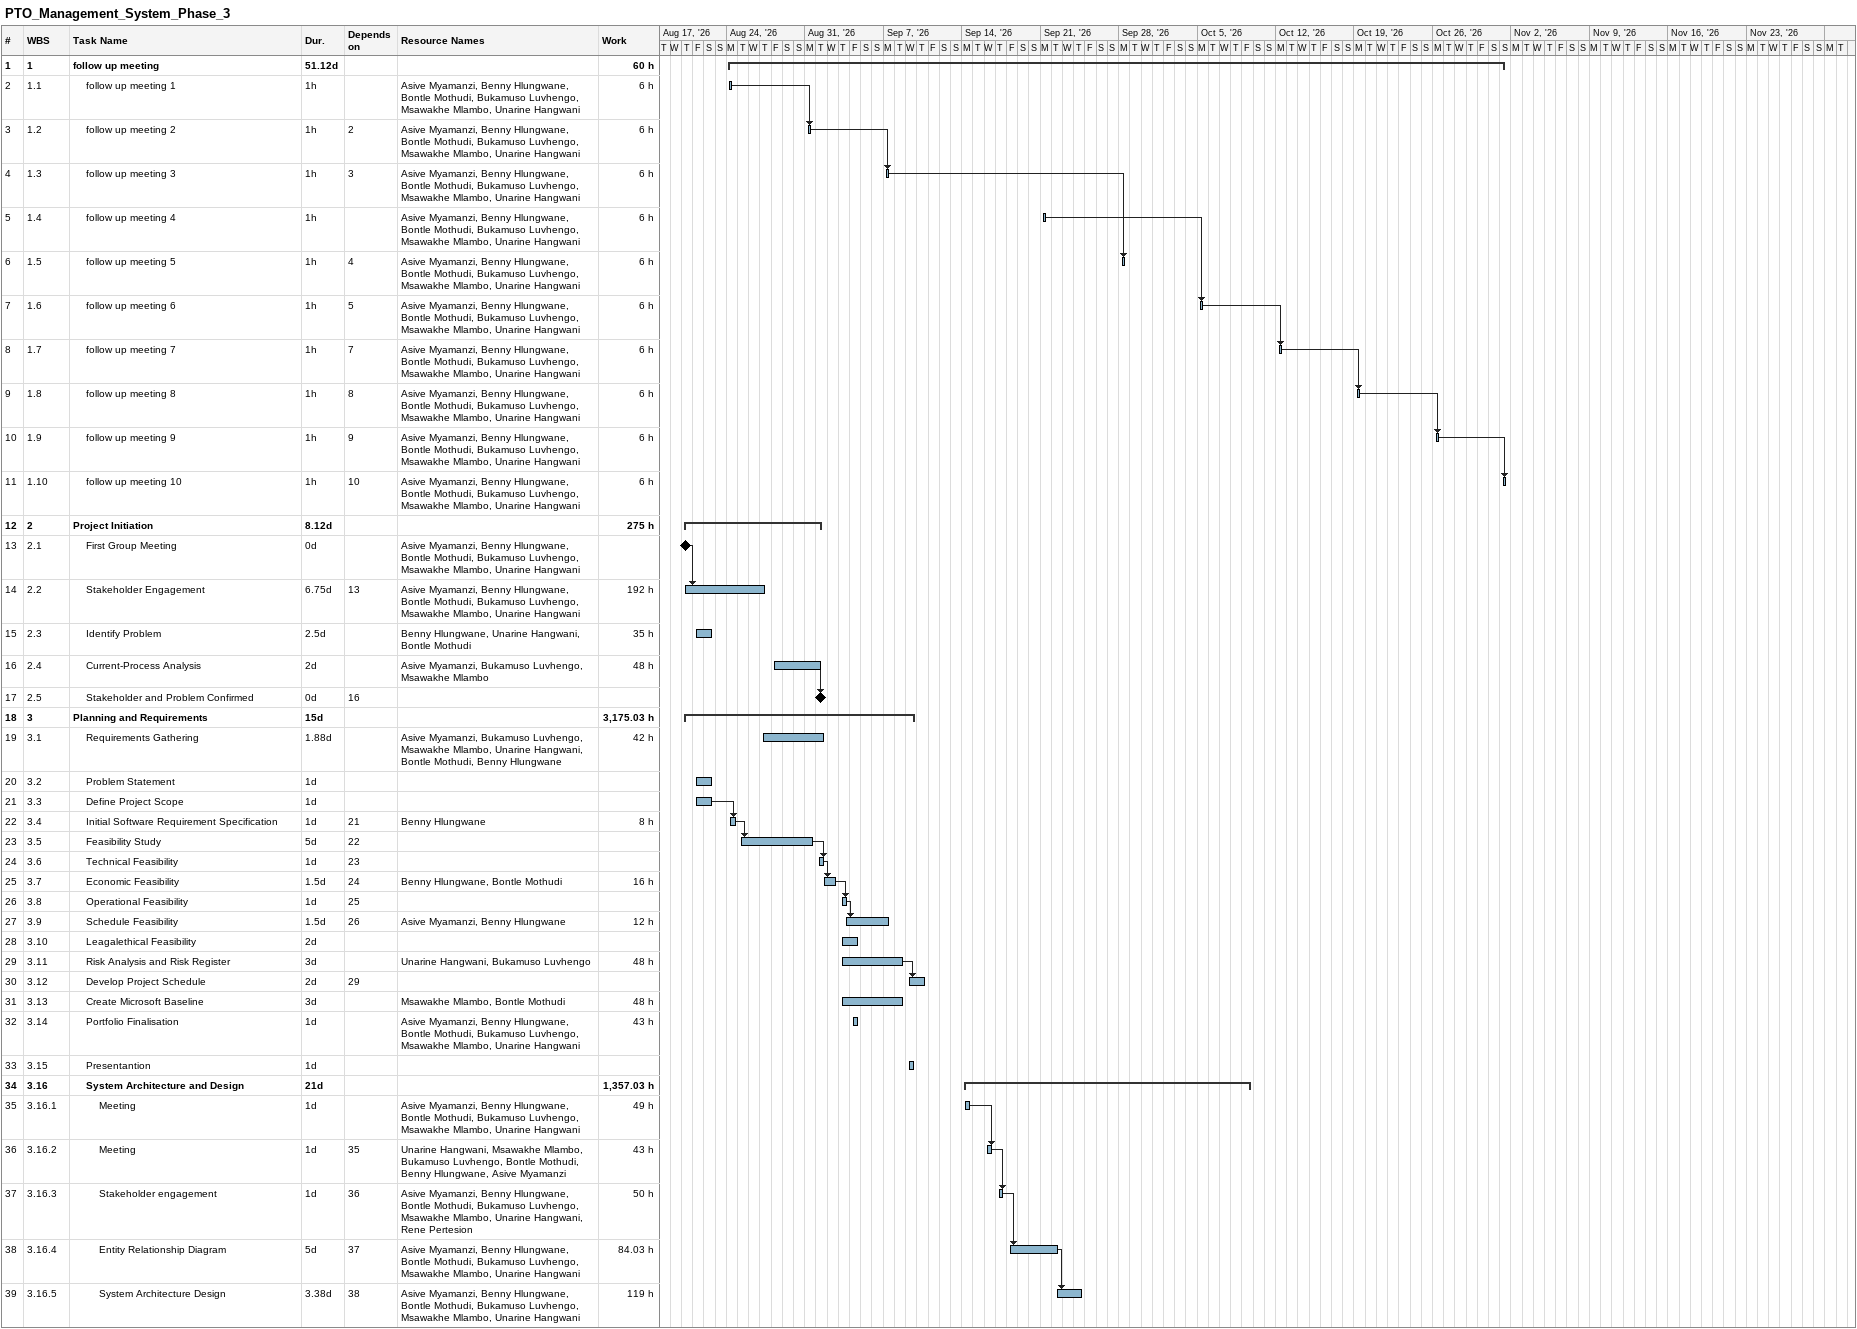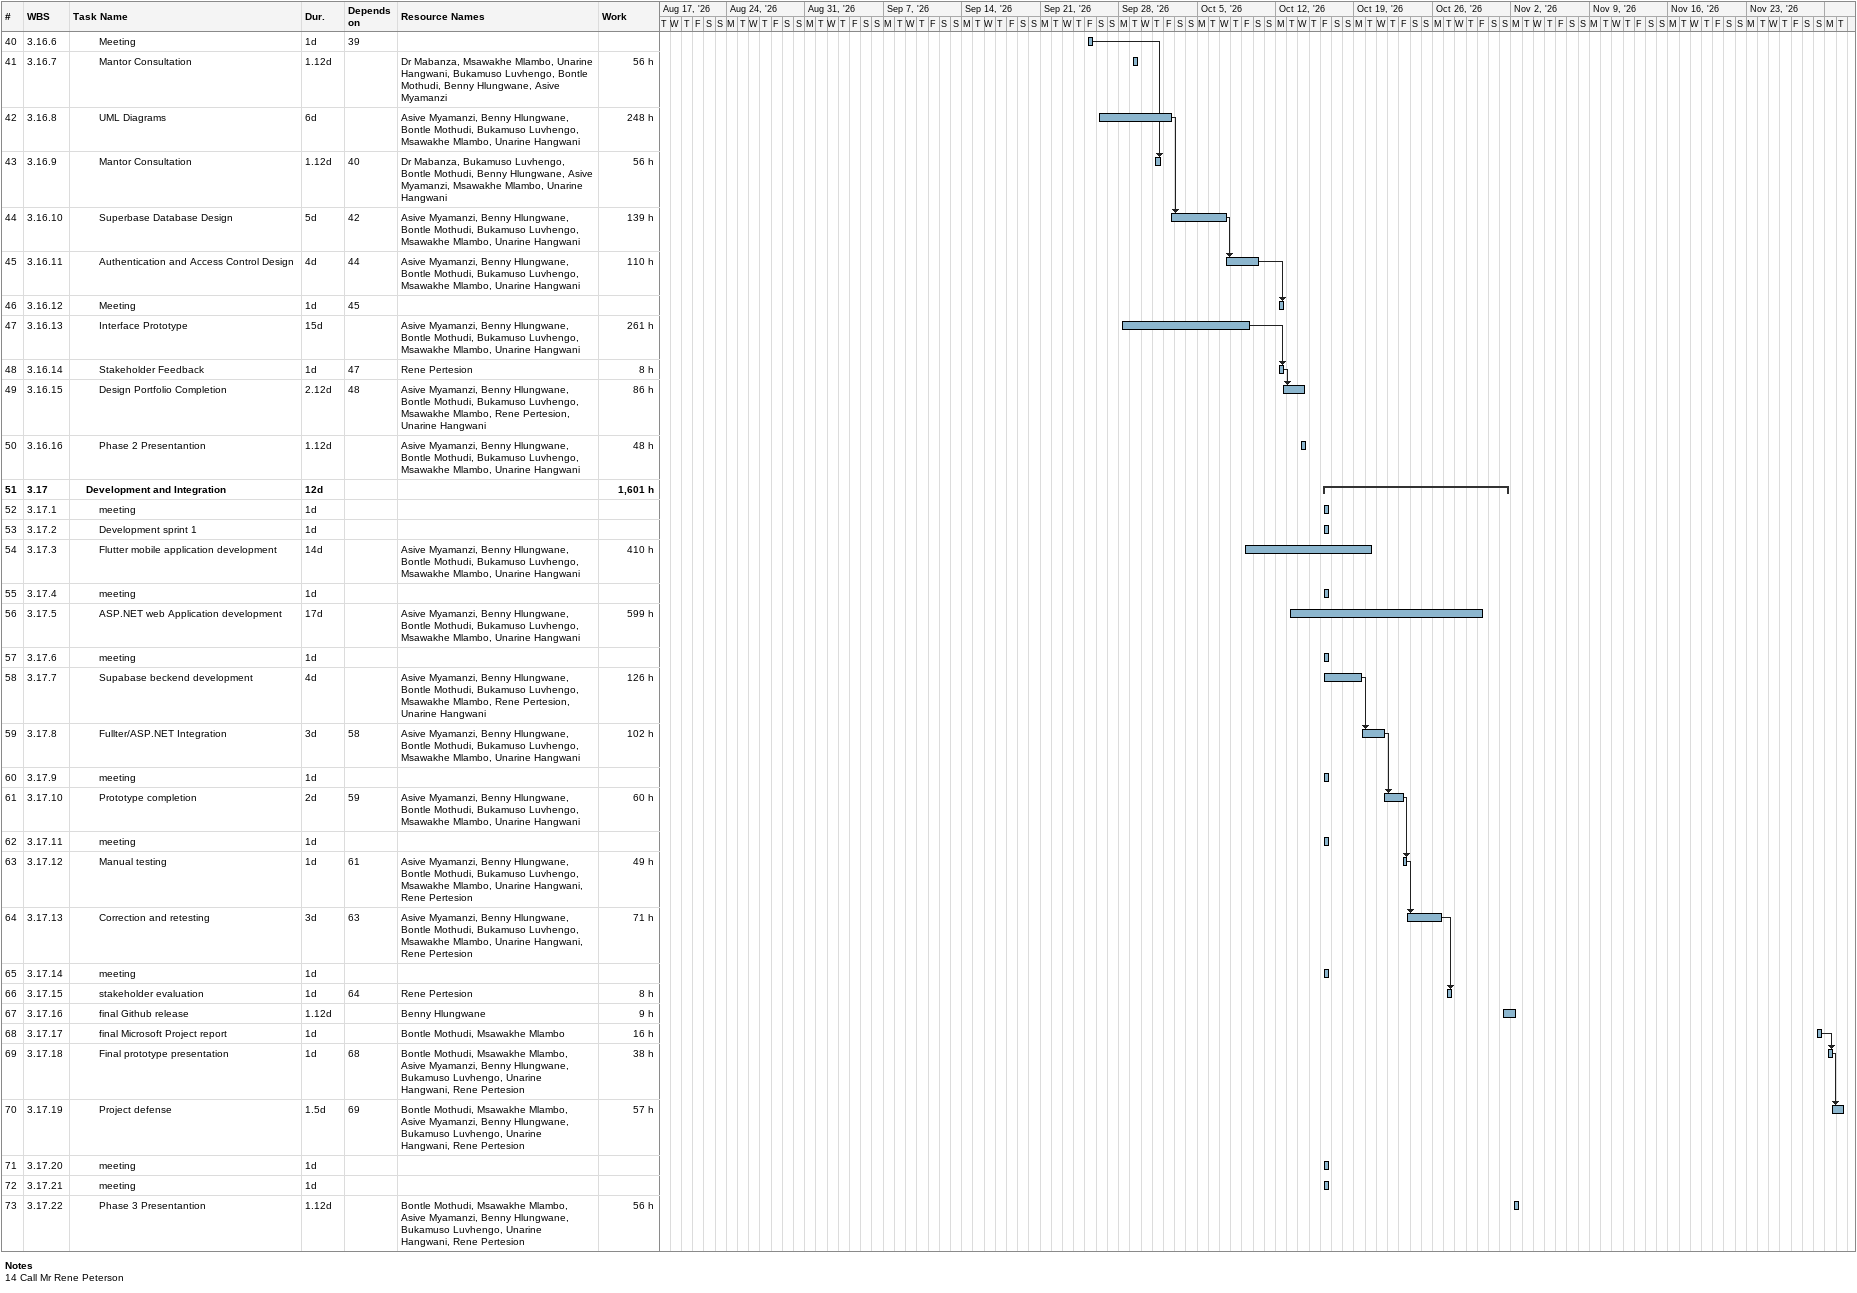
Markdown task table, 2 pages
PTO_Management_System_Phase_3

| ID | WBS | Task | Duration | Start | Finish | Predecessors | Resources | Work (h) |
|---|---|---|---|---|---|---|---|---|
| 1 | 1 | **follow up meeting** | 51.12d | 2026-08-24 | 2026-11-01 |  |  | 60 |
| 2 | 1.1 | follow up meeting 1 | 1h | 2026-08-24 | 2026-08-24 |  | Asive Myamanzi, Benny Hlungwane, Bontle Mothudi, Bukamuso Luvhengo, Msawakhe Mlambo, Unarine Hangwani | 6 |
| 3 | 1.2 | follow up meeting 2 | 1h | 2026-08-31 | 2026-08-31 | 2 | Asive Myamanzi, Benny Hlungwane, Bontle Mothudi, Bukamuso Luvhengo, Msawakhe Mlambo, Unarine Hangwani | 6 |
| 4 | 1.3 | follow up meeting 3 | 1h | 2026-09-07 | 2026-09-07 | 3 | Asive Myamanzi, Benny Hlungwane, Bontle Mothudi, Bukamuso Luvhengo, Msawakhe Mlambo, Unarine Hangwani | 6 |
| 5 | 1.4 | follow up meeting 4 | 1h | 2026-09-21 | 2026-09-21 |  | Asive Myamanzi, Benny Hlungwane, Bontle Mothudi, Bukamuso Luvhengo, Msawakhe Mlambo, Unarine Hangwani | 6 |
| 6 | 1.5 | follow up meeting 5 | 1h | 2026-09-28 | 2026-09-28 | 4 | Asive Myamanzi, Benny Hlungwane, Bontle Mothudi, Bukamuso Luvhengo, Msawakhe Mlambo, Unarine Hangwani | 6 |
| 7 | 1.6 | follow up meeting 6 | 1h | 2026-10-05 | 2026-10-05 | 5 | Asive Myamanzi, Benny Hlungwane, Bontle Mothudi, Bukamuso Luvhengo, Msawakhe Mlambo, Unarine Hangwani | 6 |
| 8 | 1.7 | follow up meeting 7 | 1h | 2026-10-12 | 2026-10-12 | 7 | Asive Myamanzi, Benny Hlungwane, Bontle Mothudi, Bukamuso Luvhengo, Msawakhe Mlambo, Unarine Hangwani | 6 |
| 9 | 1.8 | follow up meeting 8 | 1h | 2026-10-19 | 2026-10-19 | 8 | Asive Myamanzi, Benny Hlungwane, Bontle Mothudi, Bukamuso Luvhengo, Msawakhe Mlambo, Unarine Hangwani | 6 |
| 10 | 1.9 | follow up meeting 9 | 1h | 2026-10-26 | 2026-10-26 | 9 | Asive Myamanzi, Benny Hlungwane, Bontle Mothudi, Bukamuso Luvhengo, Msawakhe Mlambo, Unarine Hangwani | 6 |
| 11 | 1.10 | follow up meeting 10 | 1h | 2026-11-01 | 2026-11-01 | 10 | Asive Myamanzi, Benny Hlungwane, Bontle Mothudi, Bukamuso Luvhengo, Msawakhe Mlambo, Unarine Hangwani | 6 |
| 12 | 2 | **Project Initiation** | 8.12d | 2026-08-20 | 2026-09-01 |  |  | 275 |
| 13 | 2.1 | First Group Meeting | 0d | 2026-08-20 | 2026-08-20 |  | Asive Myamanzi, Benny Hlungwane, Bontle Mothudi, Bukamuso Luvhengo, Msawakhe Mlambo, Unarine Hangwani |  |
| 14 | 2.2 | Stakeholder Engagement | 6.75d | 2026-08-20 | 2026-08-27 | 13 | Asive Myamanzi, Benny Hlungwane, Bontle Mothudi, Bukamuso Luvhengo, Msawakhe Mlambo, Unarine Hangwani | 192 |
| 15 | 2.3 | Identify Problem | 2.5d | 2026-08-21 | 2026-08-22 |  | Benny Hlungwane, Unarine Hangwani, Bontle Mothudi | 35 |
| 16 | 2.4 | Current-Process Analysis | 2d | 2026-08-28 | 2026-09-01 |  | Asive Myamanzi, Bukamuso Luvhengo, Msawakhe Mlambo | 48 |
| 17 | 2.5 | Stakeholder and Problem Confirmed | 0d | 2026-09-01 | 2026-09-01 | 16 |  |  |
| 18 | 3 | **Planning and Requirements** | 15d | 2026-08-20 | 2026-09-09 |  |  | 3175.03 |
| 19 | 3.1 | Requirements Gathering | 1.88d | 2026-08-27 | 2026-09-01 |  | Asive Myamanzi, Bukamuso Luvhengo, Msawakhe Mlambo, Unarine Hangwani, Bontle Mothudi, Benny Hlungwane | 42 |
| 20 | 3.2 | Problem Statement | 1d | 2026-08-21 | 2026-08-22 |  |  |  |
| 21 | 3.3 | Define Project Scope | 1d | 2026-08-21 | 2026-08-22 |  |  |  |
| 22 | 3.4 | Initial Software Requirement Specification | 1d | 2026-08-24 | 2026-08-24 | 21 | Benny Hlungwane | 8 |
| 23 | 3.5 | Feasibility Study | 5d | 2026-08-25 | 2026-08-31 | 22 |  |  |
| 24 | 3.6 | Technical Feasibility | 1d | 2026-09-01 | 2026-09-01 | 23 |  |  |
| 25 | 3.7 | Economic Feasibility | 1.5d | 2026-09-01 | 2026-09-02 | 24 | Benny Hlungwane, Bontle Mothudi | 16 |
| 26 | 3.8 | Operational Feasibility | 1d | 2026-09-03 | 2026-09-03 | 25 |  |  |
| 27 | 3.9 | Schedule Feasibility | 1.5d | 2026-09-03 | 2026-09-07 | 26 | Asive Myamanzi, Benny Hlungwane | 12 |
| 28 | 3.10 | Leagalethical Feasibility | 2d | 2026-09-03 | 2026-09-04 |  |  |  |
| 29 | 3.11 | Risk Analysis and Risk Register | 3d | 2026-09-03 | 2026-09-08 |  | Unarine Hangwani, Bukamuso Luvhengo | 48 |
| 30 | 3.12 | Develop Project Schedule | 2d | 2026-09-09 | 2026-09-10 | 29 |  |  |
| 31 | 3.13 | Create Microsoft Baseline | 3d | 2026-09-03 | 2026-09-08 |  | Msawakhe Mlambo, Bontle Mothudi | 48 |
| 32 | 3.14 | Portfolio Finalisation | 1d | 2026-09-04 | 2026-09-04 |  | Asive Myamanzi, Benny Hlungwane, Bontle Mothudi, Bukamuso Luvhengo, Msawakhe Mlambo, Unarine Hangwani | 43 |
| 33 | 3.15 | Presentantion | 1d | 2026-09-09 | 2026-09-09 |  |  |  |
| 34 | 3.16 | **System Architecture and Design** | 21d | 2026-09-14 | 2026-10-09 |  |  | 1357.03 |
| 35 | 3.16.1 | Meeting | 1d | 2026-09-14 | 2026-09-14 |  | Asive Myamanzi, Benny Hlungwane, Bontle Mothudi, Bukamuso Luvhengo, Msawakhe Mlambo, Unarine Hangwani | 49 |
| 36 | 3.16.2 | Meeting | 1d | 2026-09-16 | 2026-09-16 | 35 | Unarine Hangwani, Msawakhe Mlambo, Bukamuso Luvhengo, Bontle Mothudi, Benny Hlungwane, Asive Myamanzi | 43 |
| 37 | 3.16.3 | Stakeholder engagement | 1d | 2026-09-17 | 2026-09-17 | 36 | Asive Myamanzi, Benny Hlungwane, Bontle Mothudi, Bukamuso Luvhengo, Msawakhe Mlambo, Unarine Hangwani, Rene Pertesion | 50 |
| 38 | 3.16.4 | Entity Relationship Diagram | 5d | 2026-09-18 | 2026-09-22 | 37 | Asive Myamanzi, Benny Hlungwane, Bontle Mothudi, Bukamuso Luvhengo, Msawakhe Mlambo, Unarine Hangwani | 84.03 |
| 39 | 3.16.5 | System Architecture Design | 3.38d | 2026-09-22 | 2026-09-24 | 38 | Asive Myamanzi, Benny Hlungwane, Bontle Mothudi, Bukamuso Luvhengo, Msawakhe Mlambo, Unarine Hangwani | 119 |
| 40 | 3.16.6 | Meeting | 1d | 2026-09-25 | 2026-09-25 | 39 |  |  |
| 41 | 3.16.7 | Mantor Consultation | 1.12d | 2026-09-29 | 2026-09-29 |  | Dr Mabanza, Msawakhe Mlambo, Unarine Hangwani, Bukamuso Luvhengo, Bontle Mothudi, Benny Hlungwane, Asive Myamanzi | 56 |
| 42 | 3.16.8 | UML Diagrams | 6d | 2026-09-26 | 2026-10-02 |  | Asive Myamanzi, Benny Hlungwane, Bontle Mothudi, Bukamuso Luvhengo, Msawakhe Mlambo, Unarine Hangwani | 248 |
| 43 | 3.16.9 | Mantor Consultation | 1.12d | 2026-10-01 | 2026-10-01 | 40 | Dr Mabanza, Bukamuso Luvhengo, Bontle Mothudi, Benny Hlungwane, Asive Myamanzi, Msawakhe Mlambo, Unarine Hangwani | 56 |
| 44 | 3.16.10 | Superbase Database Design | 5d | 2026-10-02 | 2026-10-07 | 42 | Asive Myamanzi, Benny Hlungwane, Bontle Mothudi, Bukamuso Luvhengo, Msawakhe Mlambo, Unarine Hangwani | 139 |
| 45 | 3.16.11 | Authentication and Access Control Design | 4d | 2026-10-07 | 2026-10-10 | 44 | Asive Myamanzi, Benny Hlungwane, Bontle Mothudi, Bukamuso Luvhengo, Msawakhe Mlambo, Unarine Hangwani | 110 |
| 46 | 3.16.12 | Meeting | 1d | 2026-10-12 | 2026-10-12 | 45 |  |  |
| 47 | 3.16.13 | Interface Prototype | 15d | 2026-09-28 | 2026-10-09 |  | Asive Myamanzi, Benny Hlungwane, Bontle Mothudi, Bukamuso Luvhengo, Msawakhe Mlambo, Unarine Hangwani | 261 |
| 48 | 3.16.14 | Stakeholder Feedback | 1d | 2026-10-12 | 2026-10-12 | 47 | Rene Pertesion | 8 |
| 49 | 3.16.15 | Design Portfolio Completion | 2.12d | 2026-10-12 | 2026-10-14 | 48 | Asive Myamanzi, Benny Hlungwane, Bontle Mothudi, Bukamuso Luvhengo, Msawakhe Mlambo, Rene Pertesion, Unarine Hangwani | 86 |
| 50 | 3.16.16 | Phase 2 Presentantion | 1.12d | 2026-10-14 | 2026-10-14 |  | Asive Myamanzi, Benny Hlungwane, Bontle Mothudi, Bukamuso Luvhengo, Msawakhe Mlambo, Unarine Hangwani | 48 |
| 51 | 3.17 | **Development and Integration** | 12d | 2026-10-16 | 2026-11-01 |  |  | 1601 |
| 52 | 3.17.1 | meeting | 1d | 2026-10-16 | 2026-10-16 |  |  |  |
| 53 | 3.17.2 | Development sprint 1 | 1d | 2026-10-16 | 2026-10-16 |  |  |  |
| 54 | 3.17.3 | Flutter mobile application development | 14d | 2026-10-09 | 2026-10-20 |  | Asive Myamanzi, Benny Hlungwane, Bontle Mothudi, Bukamuso Luvhengo, Msawakhe Mlambo, Unarine Hangwani | 410 |
| 55 | 3.17.4 | meeting | 1d | 2026-10-16 | 2026-10-16 |  |  |  |
| 56 | 3.17.5 | ASP.NET web Application development | 17d | 2026-10-13 | 2026-10-30 |  | Asive Myamanzi, Benny Hlungwane, Bontle Mothudi, Bukamuso Luvhengo, Msawakhe Mlambo, Unarine Hangwani | 599 |
| 57 | 3.17.6 | meeting | 1d | 2026-10-16 | 2026-10-16 |  |  |  |
| 58 | 3.17.7 | Supabase beckend development | 4d | 2026-10-16 | 2026-10-19 |  | Asive Myamanzi, Benny Hlungwane, Bontle Mothudi, Bukamuso Luvhengo, Msawakhe Mlambo, Rene Pertesion, Unarine Hangwani | 126 |
| 59 | 3.17.8 | Fullter/ASP.NET Integration | 3d | 2026-10-19 | 2026-10-21 | 58 | Asive Myamanzi, Benny Hlungwane, Bontle Mothudi, Bukamuso Luvhengo, Msawakhe Mlambo, Unarine Hangwani | 102 |
| 60 | 3.17.9 | meeting | 1d | 2026-10-16 | 2026-10-16 |  |  |  |
| 61 | 3.17.10 | Prototype completion | 2d | 2026-10-21 | 2026-10-23 | 59 | Asive Myamanzi, Benny Hlungwane, Bontle Mothudi, Bukamuso Luvhengo, Msawakhe Mlambo, Unarine Hangwani | 60 |
| 62 | 3.17.11 | meeting | 1d | 2026-10-16 | 2026-10-16 |  |  |  |
| 63 | 3.17.12 | Manual testing | 1d | 2026-10-23 | 2026-10-23 | 61 | Asive Myamanzi, Benny Hlungwane, Bontle Mothudi, Bukamuso Luvhengo, Msawakhe Mlambo, Unarine Hangwani, Rene Pertesion | 49 |
| 64 | 3.17.13 | Correction and retesting | 3d | 2026-10-23 | 2026-10-26 | 63 | Asive Myamanzi, Benny Hlungwane, Bontle Mothudi, Bukamuso Luvhengo, Msawakhe Mlambo, Unarine Hangwani, Rene Pertesion | 71 |
| 65 | 3.17.14 | meeting | 1d | 2026-10-16 | 2026-10-16 |  |  |  |
| 66 | 3.17.15 | stakeholder evaluation | 1d | 2026-10-27 | 2026-10-27 | 64 | Rene Pertesion | 8 |
| 67 | 3.17.16 | final Github release | 1.12d | 2026-11-01 | 2026-11-02 |  | Benny Hlungwane | 9 |
| 68 | 3.17.17 | final Microsoft Project report | 1d | 2026-11-29 | 2026-11-29 |  | Bontle Mothudi, Msawakhe Mlambo | 16 |
| 69 | 3.17.18 | Final prototype presentation | 1d | 2026-11-30 | 2026-11-30 | 68 | Bontle Mothudi, Msawakhe Mlambo, Asive Myamanzi, Benny Hlungwane, Bukamuso Luvhengo, Unarine Hangwani, Rene Pertesion | 38 |
| 70 | 3.17.19 | Project defense | 1.5d | 2026-11-30 | 2026-12-01 | 69 | Bontle Mothudi, Msawakhe Mlambo, Asive Myamanzi, Benny Hlungwane, Bukamuso Luvhengo, Unarine Hangwani, Rene Pertesion | 57 |
| 71 | 3.17.20 | meeting | 1d | 2026-10-16 | 2026-10-16 |  |  |  |
| 72 | 3.17.21 | meeting | 1d | 2026-10-16 | 2026-10-16 |  |  |  |
| 73 | 3.17.22 | Phase 3 Presentantion | 1.12d | 2026-11-02 | 2026-11-02 |  | Bontle Mothudi, Msawakhe Mlambo, Asive Myamanzi, Benny Hlungwane, Bukamuso Luvhengo, Unarine Hangwani, Rene Pertesion | 56 |

Notes
- 14: Call Mr Rene Peterson
